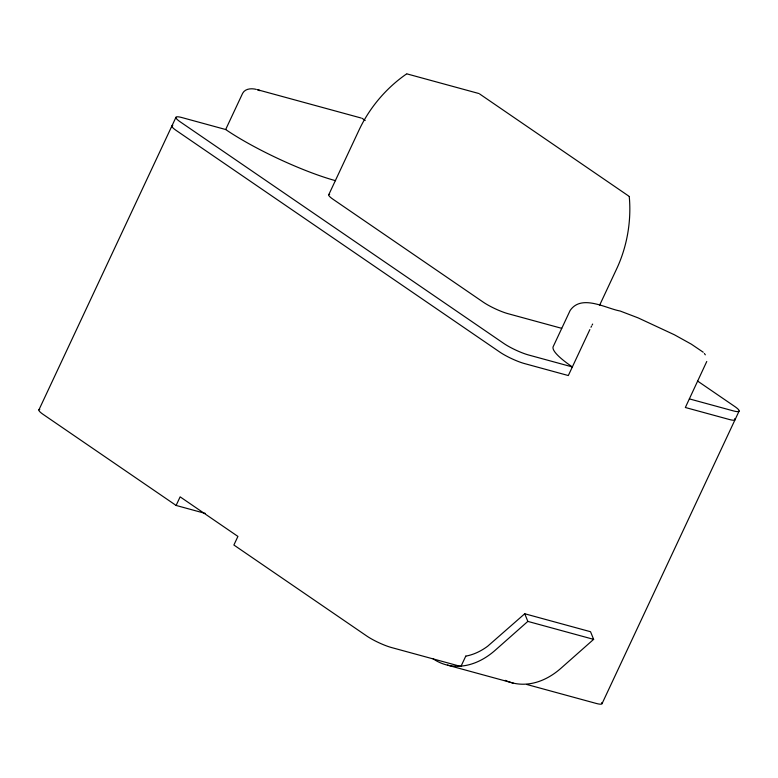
<?xml version="1.0" encoding="UTF-8"?>
<svg xmlns="http://www.w3.org/2000/svg" width="778" height="778" viewBox="0 0 778 778"><rect width="100%" height="100%" fill="white"/><g stroke="black" fill="none" stroke-linecap="round" stroke-linejoin="round"><path stroke-width="1.17" d="M629.256 196.523C631.512 220.923 627.117 246.675 616.536 269.12L599.624 305.219M706.764 361.488L685.35 407.497L729.151 419.449A19.275 3.248 25.1 0 0 734.763 418.603M38.9 409.899L175.945 117.332M703.224 352.22L691.341 344.168L674.37 334.764L638.077 317.862L620.115 311.006C605.897 308.448 581.487 293.86 570.118 310.51L553.148 346.735A85.726 14.442 25.1 0 0 572.345 366.934L528.544 354.982A19.275 3.248 25.1 0 1 503.833 343.468L180.263 121.874A19.275 3.248 25.1 0 1 181.867 117.556L225.669 129.518L242.639 93.292C245.177 88.488 251.615 88.167 256.293 89.392M39.785 409.384A19.275 3.248 25.1 0 0 43.218 414.441L176.11 505.447L180.136 496.85L237.922 536.421L233.886 545.018L366.788 636.034A19.275 3.248 25.1 0 0 391.499 647.539L460.916 666.493L465.808 656.048M328.744 194.743L358.969 130.208C369.472 107.695 386.452 87.758 406.651 73.881M602.055 703.633L739.1 411.066M589.86 329.571L568.319 375.541L524.518 363.579A19.275 3.248 25.1 0 1 499.797 352.074L176.236 130.48A19.275 3.248 25.1 0 1 172.804 125.423M590.988 327.275L591.552 326.147M592.116 325.078L592.651 324.066M362.178 118.353L365.193 120.522M505.243 680.351A84.335 59.595 -74.7 0 0 561.045 668.185L593.633 639.36L590.541 631.726L524.742 613.754L487.718 646.187A74.688 52.778 -74.7 0 1 465.905 656.107M593.633 639.36L527.834 621.398L495.246 650.223A84.335 59.595 -74.7 0 1 432.918 658.684M407.108 73.929L478.626 93.448M257.353 89.684L361.225 118.042M561.706 328.335L508.005 313.68A19.275 3.248 25.1 0 1 483.284 302.165L333.062 199.285A19.275 3.248 25.1 0 1 329.629 194.228M689.376 398.89L733.177 410.842A19.275 3.248 25.1 0 0 734.782 406.524L697.72 381.142M176.11 505.447L205.421 513.451M526.716 684.455L596.133 703.409A19.275 3.248 25.1 0 0 601.754 702.563M447.447 665.132L513.247 683.103M258.082 89.937L259.833 90.637L258.286 90.015M479.442 93.827L628.906 196.192M704.372 353.494L705.325 354.826M524.742 613.754L527.834 621.398M335.571 180.681A85.726 14.442 25.1 0 1 225.669 129.518"/></g></svg>
